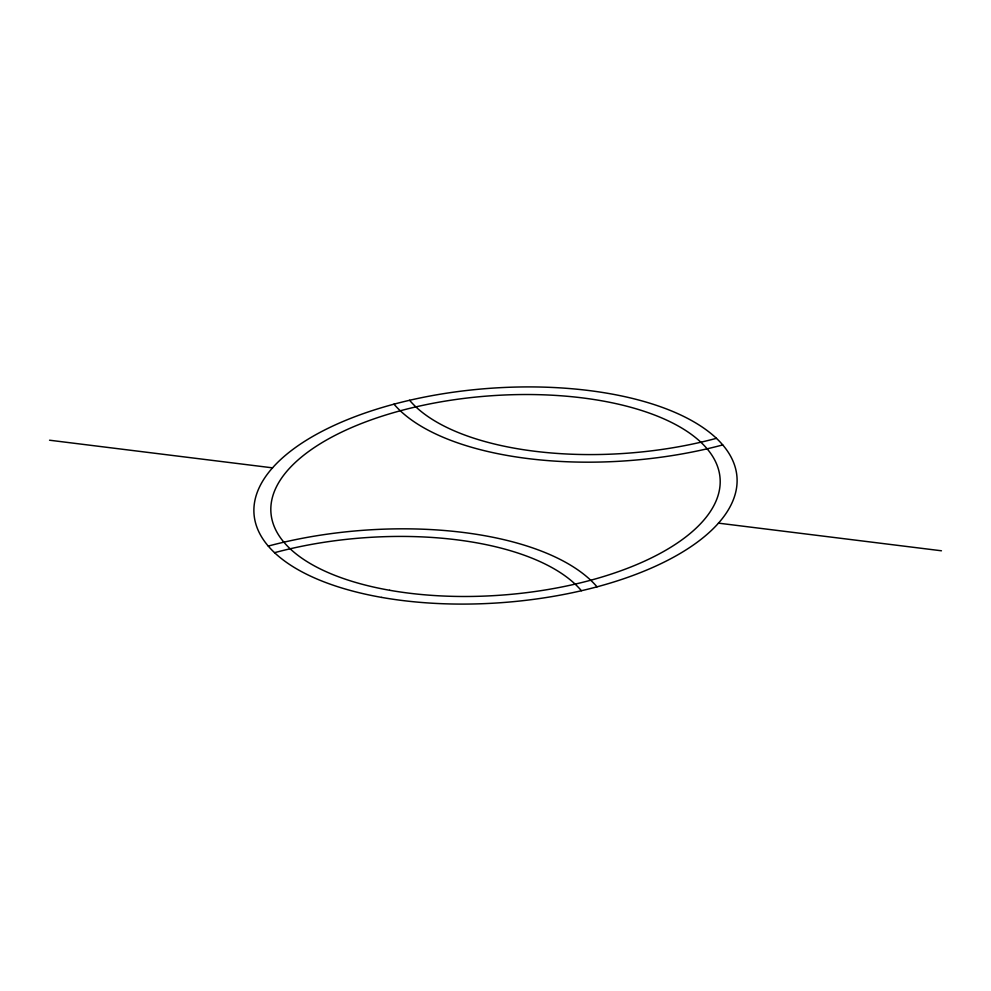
<?xml version="1.0" encoding="UTF-8"?>
<svg xmlns="http://www.w3.org/2000/svg" width="991" height="991" viewBox="0 0 991 991"><rect width="100%" height="100%" fill="white"/><g stroke="black" fill="none" stroke-linecap="round" stroke-linejoin="round"><path stroke-width="1.49" d="M49.55 440.215L272.525 467.851M718.475 523.149L941.45 550.785M274.569 552.681A225.23 99.794 -4.4 0 1 581.407 590.723M268.264 546.078A242.176 107.301 -4.4 0 1 597.016 586.833M722.736 444.922A242.176 107.301 -4.4 0 1 393.984 404.167M716.431 438.319A225.23 99.794 -4.4 0 1 409.593 400.277M381.696 597.412A242.176 107.301 -4.4 0 0 736.97 477.018A242.176 107.301 -4.4 0 0 367.834 412.07A242.176 107.301 -4.4 0 0 381.696 597.412M389.661 590.277A225.23 99.794 -4.4 0 0 720.073 478.319A225.23 99.794 -4.4 0 0 376.766 417.917A225.23 99.794 -4.4 0 0 389.661 590.277"/></g></svg>
